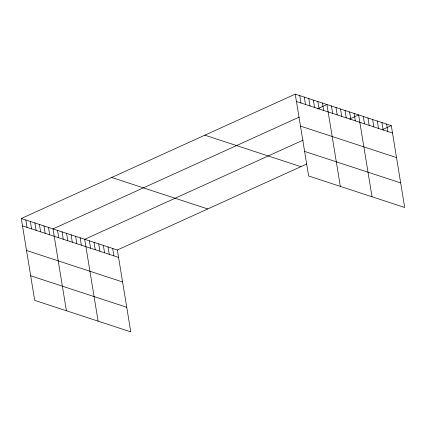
<?xml version="1.0" encoding="UTF-8"?>
<svg xmlns="http://www.w3.org/2000/svg" width="426" height="426" viewBox="0 0 426 426"><rect width="100%" height="100%" fill="white"/><g stroke="black" fill="none" stroke-linecap="round" stroke-linejoin="round"><path stroke-width="0.64" d="M21.3 218.511L117.358 249.998L130.766 331.859L34.703 300.373L21.3 218.511L295.234 94.141L391.297 125.627L404.7 207.489L308.642 176.002L295.234 94.141M299.212 117.118L53 228.9L66.403 310.762M317.29 108.907L326.934 104.53L340.342 186.391M303.19 140.095L84.699 239.295L98.102 321.156M349.597 119.024L358.633 114.919L372.042 196.785M117.358 249.998L306.922 163.93M382.255 129.733L391.297 125.627M296.443 101.526L392.506 133.013M300.468 126.107L396.531 157.588M304.617 151.427L400.674 182.914M204.837 135.186L300.894 166.667M111.697 177.472L207.76 208.953M22.509 225.902L118.572 257.384M26.534 250.477L122.592 281.964M30.683 275.798L126.74 307.284M386.627 124.099L387.841 131.485M381.962 122.566L383.171 129.957M377.298 121.037L378.506 128.428M372.633 119.509L373.842 126.895M367.968 117.981L369.177 125.366M363.298 116.452L364.512 123.838M354.107 113.438L355.316 120.824M349.576 111.953L350.79 119.339M345.049 110.467L346.258 117.858M340.518 108.981L341.732 116.373M335.992 107.501L337.2 114.887M331.465 106.015L332.674 113.401M322.407 103.044L323.616 110.435M317.876 101.564L319.09 108.949M313.35 100.078L314.558 107.464M308.818 98.592L310.032 105.983M304.292 97.107L305.501 104.498M299.766 95.626L300.974 103.012M112.693 248.47L113.902 255.856M108.028 246.942L109.237 254.327M103.364 245.408L104.572 252.799M98.699 243.88L99.908 251.271M94.029 242.351L95.243 249.737M89.364 240.823L90.573 248.209M80.173 237.809L81.382 245.195M75.642 236.323L76.85 243.715M71.115 234.838L72.324 242.229M66.584 233.357L67.793 240.743M62.058 231.872L63.266 239.258M57.526 230.386L58.74 237.777M48.473 227.42L49.682 234.806M43.942 225.934L45.151 233.32M39.416 224.449L40.624 231.84M34.884 222.963L36.093 230.354M30.358 221.483L31.567 228.868M25.826 219.997L27.04 227.383"/></g></svg>
